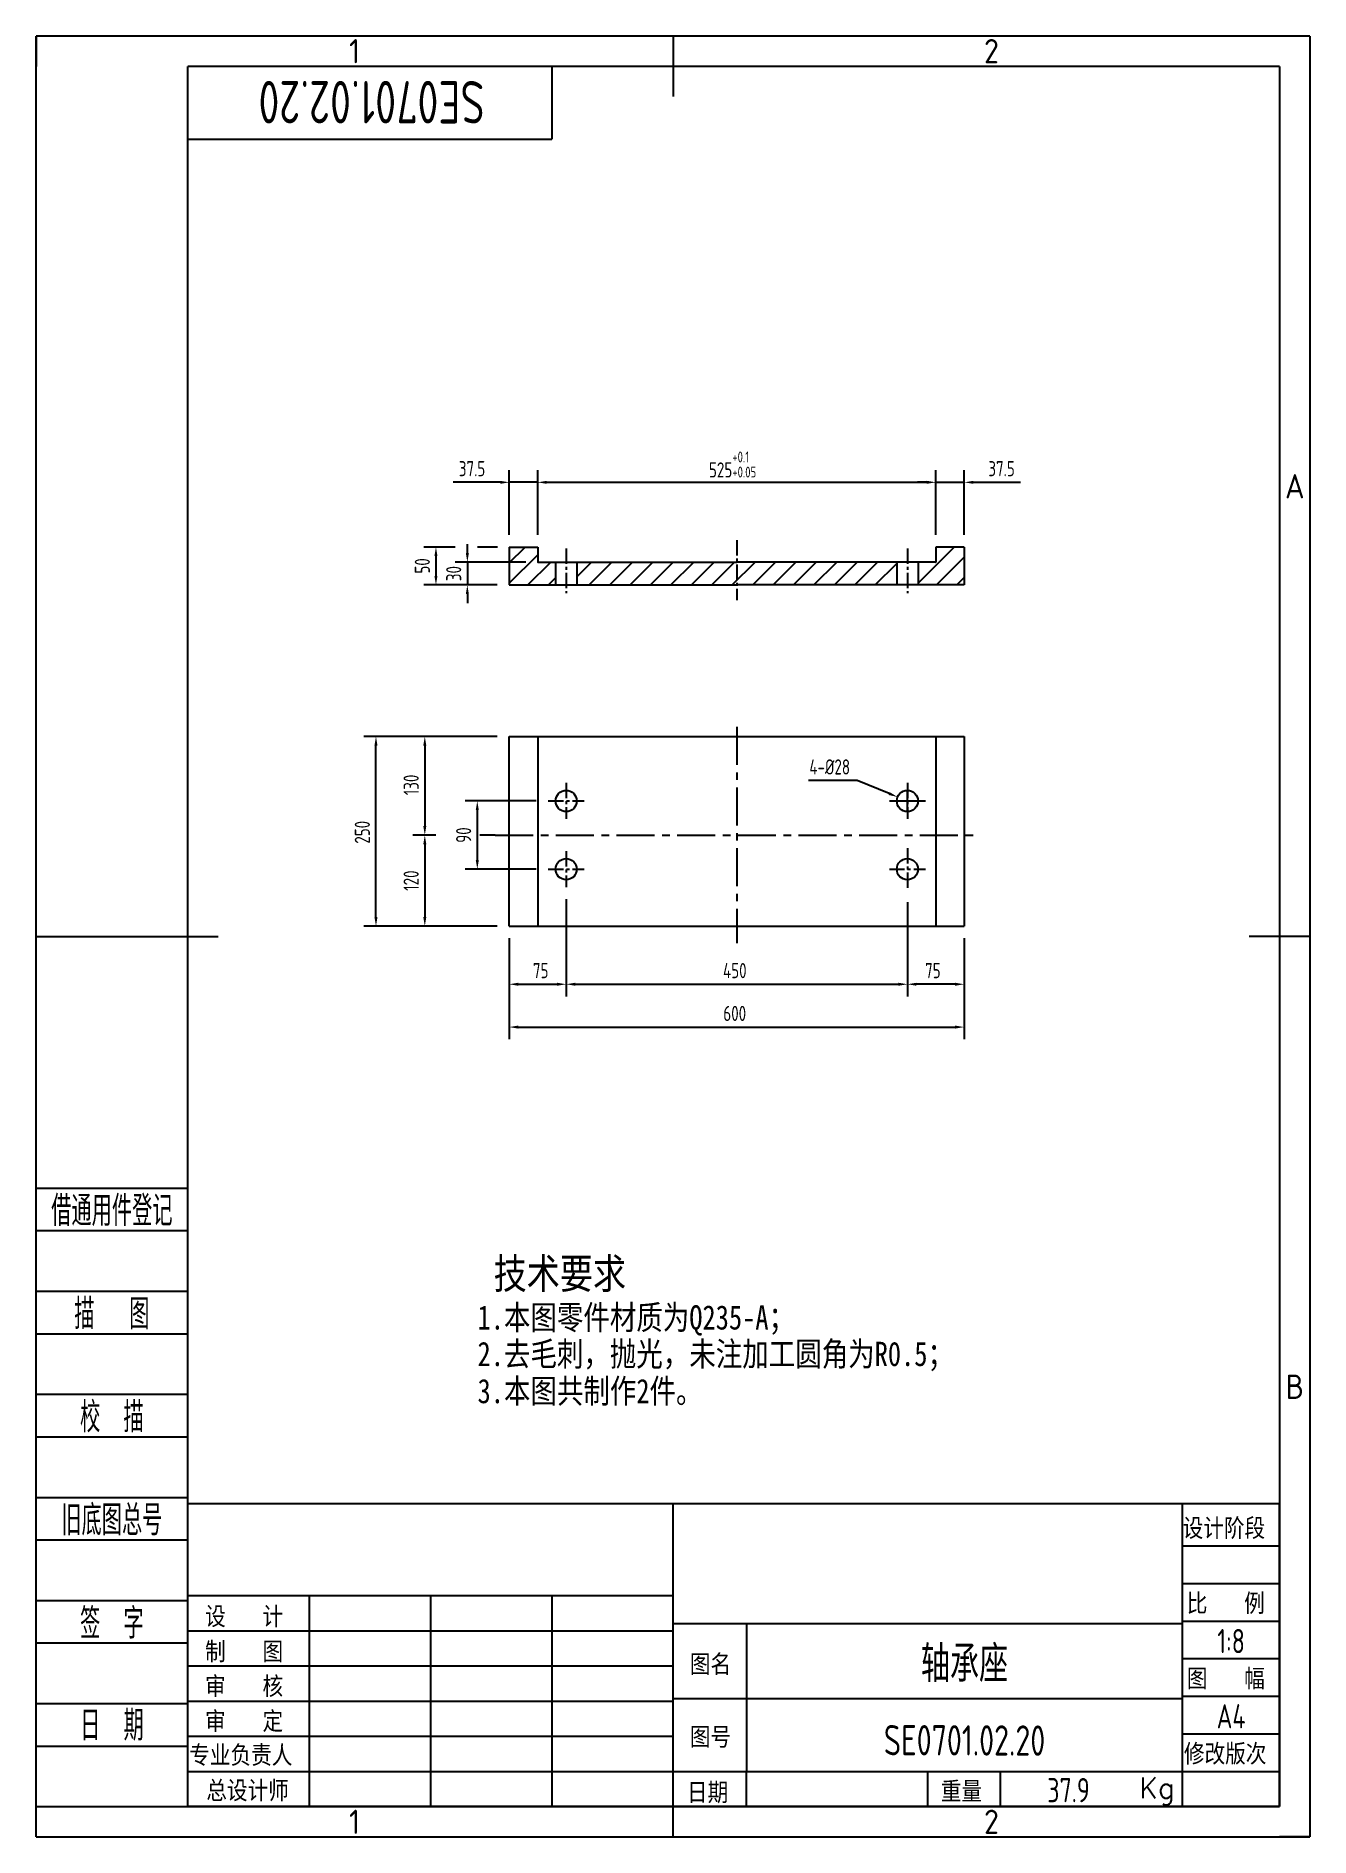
# Model space of a CAD drawing. Header units: millimetres. Extents: x -200 to 1480, y -40 to 2336.
import ezdxf
from ezdxf.enums import TextEntityAlignment as Align

# ---------------------------------------------------------------- set-up
doc = ezdxf.new("R2010")
doc.units = ezdxf.units.MM
doc.header["$LTSCALE"] = 80
doc.linetypes.add('CENTER', pattern=[2, 1.25, -0.25, 0.25, -0.25])
doc.layers.get('0').update_dxf_attribs({"color": 2})
for name, color, linetype in [('1轮廓实线层', 2, 'Continuous'), ('2细线层', 3, 'Continuous'), ('3中心线层', 1, 'CENTER'), ('5剖面线层', 243, 'Continuous'), ('6文字层', 3, 'Continuous'), ('7标注层', 4, 'Continuous'), ('图框层', 7, 'Continuous')]:
    doc.layers.add(name, color=color, linetype=linetype)
doc.styles.add('H', font='txt.shx', dxfattribs={"width": 0.8, "bigfont": 'hzfs.shx'})
doc.styles.add('PC_TEXTSTYLE', font='isocp.shx', dxfattribs={"width": 0.8, "bigfont": 'hzfs.shx'})
doc.styles.add('SYSTEM1', font='SIMKAI.TTF', dxfattribs={"width": 0.75})
doc.dimstyles.new('TH_GBDIM', dxfattribs={"dimscale": 8, "dimtxt": 2.5, "dimasz": 1.5, "dimexe": 2, "dimexo": 2, "dimgap": 1, "dimtad": 1, "dimdec": 1, "dimzin": 12, "dimdsep": 46, "dimtxsty": 'PC_TEXTSTYLE', "dimcen": 1.5, "dimclrd": 4, "dimclre": 4, "dimclrt": 3, "dimadec": 0, "dimazin": 0, "dimtfac": 0.714286, "dimtdec": 1, "dimtmove": 0, "dimatfit": 3, "dimfxl": 0, "dimtzin": 0, "dimlwd": -1, "dimlwe": -1, "dimarcsym": 0})

# ---------------------------------------------------------------- blocks, each defined once
blk = doc.blocks.new('*D5')
at = {"layer": '7标注层', "color": 4}
for p, q in [((499.1, 1197.1), (499.1, 1069)), ((949.1, 1193.2), (949.1, 1069)), ((511.1, 1085), (937.1, 1085))]:
    blk.add_line(p, q, dxfattribs=at)
for points in [[(511.1, 1087), (511.1, 1083), (499.1, 1085)], [(937.1, 1087), (937.1, 1083), (949.1, 1085)]]:
    blk.add_solid(points, dxfattribs=at)
at = {"layer": 'Defpoints', "color": 0}
for p in [(499.1, 1213.1), (949.1, 1209.2), (949.1, 1085)]:
    blk.add_point(p, dxfattribs=at)
at = {"layer": '7标注层', "color": 3, "insert": (721.5, 1103), "char_height": 20, "attachment_point": 5, "style": 'PC_TEXTSTYLE'}
blk.add_mtext('450', dxfattribs=at)
blk = doc.blocks.new('*D6')
at = {"layer": '7标注层', "color": 4}
for p, q in [((424.1, 1145.8), (424.1, 1012.5)), ((1024.1, 1145.8), (1024.1, 1012.5)), ((436.1, 1028.5), (1012.1, 1028.5))]:
    blk.add_line(p, q, dxfattribs=at)
for points in [[(436.1, 1030.5), (436.1, 1026.5), (424.1, 1028.5)], [(1012.1, 1030.5), (1012.1, 1026.5), (1024.1, 1028.5)]]:
    blk.add_solid(points, dxfattribs=at)
at = {"layer": 'Defpoints', "color": 0}
for p in [(424.1, 1161.8), (1024.1, 1161.8), (1024.1, 1028.5)]:
    blk.add_point(p, dxfattribs=at)
at = {"layer": '7标注层', "color": 3, "insert": (721.4, 1046.5), "char_height": 20, "attachment_point": 5, "style": 'PC_TEXTSTYLE'}
blk.add_mtext('600', dxfattribs=at)
blk = doc.blocks.new('*D7')
at = {"layer": '7标注层', "color": 4}
for p, q in [((499.1, 1197.1), (499.1, 1069)), ((424.1, 1145.8), (424.1, 1069)), ((436.1, 1085), (487.1, 1085))]:
    blk.add_line(p, q, dxfattribs=at)
for points in [[(436.1, 1087), (436.1, 1083), (424.1, 1085)], [(487.1, 1087), (487.1, 1083), (499.1, 1085)]]:
    blk.add_solid(points, dxfattribs=at)
at = {"layer": 'Defpoints', "color": 0}
for p in [(499.1, 1213.1), (424.1, 1161.8), (499.1, 1085)]:
    blk.add_point(p, dxfattribs=at)
at = {"layer": '7标注层', "color": 3, "insert": (465.5, 1103), "char_height": 20, "attachment_point": 5, "style": 'PC_TEXTSTYLE'}
blk.add_mtext('75', dxfattribs=at)
blk = doc.blocks.new('*D8')
at = {"layer": '7标注层', "color": 4}
for p, q in [((949.1, 1193.2), (949.1, 1069)), ((1024.1, 1145.8), (1024.1, 1069)), ((1012.1, 1085), (961.1, 1085))]:
    blk.add_line(p, q, dxfattribs=at)
for points in [[(961.1, 1087), (961.1, 1083), (949.1, 1085)], [(1012.1, 1087), (1012.1, 1083), (1024.1, 1085)]]:
    blk.add_solid(points, dxfattribs=at)
at = {"layer": 'Defpoints', "color": 0}
for p in [(949.1, 1209.2), (1024.1, 1161.8), (949.1, 1085)]:
    blk.add_point(p, dxfattribs=at)
at = {"layer": '7标注层', "color": 3, "insert": (982.7, 1103), "char_height": 20, "attachment_point": 5, "style": 'PC_TEXTSTYLE'}
blk.add_mtext('75', dxfattribs=at)
blk = doc.blocks.new('*D9')
at = {"layer": '7标注层', "color": 4}
for p, q in [((408.1, 1411.8), (296.7, 1411.8)), ((312.7, 1399.8), (312.7, 1293.8)), ((327.2, 1281.8), (296.7, 1281.8))]:
    blk.add_line(p, q, dxfattribs=at)
for points in [[(310.7, 1399.8), (314.7, 1399.8), (312.7, 1411.8)], [(310.7, 1293.8), (314.7, 1293.8), (312.7, 1281.8)]]:
    blk.add_solid(points, dxfattribs=at)
at = {"layer": 'Defpoints', "color": 0}
for p in [(424.1, 1411.8), (312.7, 1281.8), (343.2, 1281.8)]:
    blk.add_point(p, dxfattribs=at)
at = {"layer": '7标注层', "color": 3, "insert": (294.7, 1348), "char_height": 20, "attachment_point": 5, "rotation": 90, "style": 'PC_TEXTSTYLE'}
blk.add_mtext('130', dxfattribs=at)
blk = doc.blocks.new('*D10')
at = {"layer": '7标注层', "color": 4}
for p, q in [((327.2, 1281.8), (296.7, 1281.8)), ((312.7, 1269.8), (312.7, 1173.8)), ((408.1, 1161.8), (296.7, 1161.8))]:
    blk.add_line(p, q, dxfattribs=at)
for points in [[(310.7, 1269.8), (314.7, 1269.8), (312.7, 1281.8)], [(310.7, 1173.8), (314.7, 1173.8), (312.7, 1161.8)]]:
    blk.add_solid(points, dxfattribs=at)
at = {"layer": 'Defpoints', "color": 0}
for p in [(343.2, 1281.8), (312.7, 1161.8), (424.1, 1161.8)]:
    blk.add_point(p, dxfattribs=at)
at = {"layer": '7标注层', "color": 3, "insert": (294.7, 1221.7), "char_height": 20, "attachment_point": 5, "rotation": 90, "style": 'PC_TEXTSTYLE'}
blk.add_mtext('120', dxfattribs=at)
blk = doc.blocks.new('*D11')
at = {"layer": '7标注层', "color": 4}
for p, q in [((408.1, 1411.8), (232.3, 1411.8)), ((248.3, 1173.8), (248.3, 1399.8)), ((408.1, 1161.8), (232.3, 1161.8))]:
    blk.add_line(p, q, dxfattribs=at)
for points in [[(246.3, 1399.8), (250.3, 1399.8), (248.3, 1411.8)], [(246.3, 1173.8), (250.3, 1173.8), (248.3, 1161.8)]]:
    blk.add_solid(points, dxfattribs=at)
at = {"layer": 'Defpoints', "color": 0}
for p in [(248.3, 1411.8), (424.1, 1411.8), (424.1, 1161.8)]:
    blk.add_point(p, dxfattribs=at)
at = {"layer": '7标注层', "color": 3, "insert": (230.3, 1285.5), "char_height": 20, "attachment_point": 5, "rotation": 90, "style": 'PC_TEXTSTYLE'}
blk.add_mtext('250', dxfattribs=at)
blk = doc.blocks.new('*D12')
at = {"layer": '7标注层', "color": 4}
for p, q in [((882.7, 1353.7), (818.7, 1353.7)), ((925, 1336.6), (882.7, 1353.7)), ((949.1, 1314.8), (949.1, 1338.8)), ((937.1, 1326.8), (961.1, 1326.8))]:
    blk.add_line(p, q, dxfattribs=at)
blk.add_solid([(925.8, 1338.4), (924.3, 1334.7), (936.1, 1332.1)], dxfattribs=at)
at = {"layer": 'Defpoints', "color": 0}
for p in [(936.1, 1332.1), (962.1, 1321.5)]:
    blk.add_point(p, dxfattribs=at)
at = {"layer": '7标注层', "color": 3, "insert": (846.7, 1371.7), "char_height": 20, "attachment_point": 5, "style": 'PC_TEXTSTYLE'}
blk.add_mtext('4-%%c28{}{}', dxfattribs=at)
blk = doc.blocks.new('*D13')
at = {"layer": '7标注层', "color": 4}
for p, q in [((461.6, 1677.8), (461.6, 1763.2)), ((986.6, 1677.8), (986.6, 1763.2)), ((473.6, 1747.2), (974.6, 1747.2))]:
    blk.add_line(p, q, dxfattribs=at)
for points in [[(473.6, 1749.2), (473.6, 1745.2), (461.6, 1747.2)], [(974.6, 1749.2), (974.6, 1745.2), (986.6, 1747.2)]]:
    blk.add_solid(points, dxfattribs=at)
at = {"layer": 'Defpoints', "color": 0}
for p in [(986.6, 1747.2), (461.6, 1661.8), (986.6, 1661.8)]:
    blk.add_point(p, dxfattribs=at)
at = {"layer": '7标注层', "color": 3, "insert": (718.6, 1770.7), "char_height": 20, "attachment_point": 5, "style": 'PC_TEXTSTYLE'}
blk.add_mtext('525{}{\\H0.7143x;\\S+0.1^ +0.05;}', dxfattribs=at)
blk = doc.blocks.new('*D14')
at = {"layer": '7标注层', "color": 4}
for p, q in [((424.1, 1677.8), (424.1, 1763.2)), ((461.6, 1677.8), (461.6, 1763.2)), ((412.1, 1747.2), (349.9, 1747.2)), ((461.6, 1747.2), (424.1, 1747.2)), ((473.6, 1747.2), (485.6, 1747.2))]:
    blk.add_line(p, q, dxfattribs=at)
for points in [[(412.1, 1749.2), (412.1, 1745.2), (424.1, 1747.2)], [(473.6, 1749.2), (473.6, 1745.2), (461.6, 1747.2)]]:
    blk.add_solid(points, dxfattribs=at)
at = {"layer": 'Defpoints', "color": 0}
for p in [(424.1, 1747.2), (424.1, 1661.8), (461.6, 1661.8)]:
    blk.add_point(p, dxfattribs=at)
at = {"layer": '7标注层', "color": 3, "insert": (375, 1765.2), "char_height": 20, "attachment_point": 5, "style": 'PC_TEXTSTYLE'}
blk.add_mtext('37.5', dxfattribs=at)
blk = doc.blocks.new('*D15')
at = {"layer": '7标注层', "color": 4}
for p, q in [((986.6, 1677.8), (986.6, 1763.2)), ((1024.1, 1677.8), (1024.1, 1763.2)), ((974.6, 1747.2), (962.6, 1747.2)), ((986.6, 1747.2), (1024.1, 1747.2)), ((1036.1, 1747.2), (1098.4, 1747.2))]:
    blk.add_line(p, q, dxfattribs=at)
for points in [[(974.6, 1749.2), (974.6, 1745.2), (986.6, 1747.2)], [(1036.1, 1749.2), (1036.1, 1745.2), (1024.1, 1747.2)]]:
    blk.add_solid(points, dxfattribs=at)
at = {"layer": 'Defpoints', "color": 0}
for p in [(1024.1, 1747.2), (986.6, 1661.8), (1024.1, 1661.8)]:
    blk.add_point(p, dxfattribs=at)
at = {"layer": '7标注层', "color": 3, "insert": (1073.3, 1765.2), "char_height": 20, "attachment_point": 5, "style": 'PC_TEXTSTYLE'}
blk.add_mtext('37.5', dxfattribs=at)
blk = doc.blocks.new('*D16')
at = {"layer": '7标注层', "color": 4}
for p, q in [((352.8, 1661.8), (311.4, 1661.8)), ((327.4, 1649.8), (327.4, 1623.8)), ((408.1, 1611.8), (311.4, 1611.8))]:
    blk.add_line(p, q, dxfattribs=at)
for points in [[(325.4, 1649.8), (329.4, 1649.8), (327.4, 1661.8)], [(325.4, 1623.8), (329.4, 1623.8), (327.4, 1611.8)]]:
    blk.add_solid(points, dxfattribs=at)
at = {"layer": 'Defpoints', "color": 0}
for p in [(368.8, 1661.8), (327.4, 1611.8), (424.1, 1611.8)]:
    blk.add_point(p, dxfattribs=at)
at = {"layer": '7标注层', "color": 3, "insert": (309.4, 1636.9), "char_height": 20, "attachment_point": 5, "rotation": 90, "style": 'PC_TEXTSTYLE'}
blk.add_mtext('50', dxfattribs=at)
blk = doc.blocks.new('*D17')
at = {"layer": '7标注层', "color": 4}
for p, q in [((459.4, 1326.8), (365.9, 1326.8)), ((381.9, 1314.8), (381.9, 1248.8)), ((459.4, 1236.8), (365.9, 1236.8))]:
    blk.add_line(p, q, dxfattribs=at)
for points in [[(379.9, 1314.8), (383.9, 1314.8), (381.9, 1326.8)], [(379.9, 1248.8), (383.9, 1248.8), (381.9, 1236.8)]]:
    blk.add_solid(points, dxfattribs=at)
at = {"layer": 'Defpoints', "color": 0}
for p in [(475.4, 1326.8), (381.9, 1236.8), (475.4, 1236.8)]:
    blk.add_point(p, dxfattribs=at)
at = {"layer": '7标注层', "color": 3, "insert": (363.9, 1281.8), "char_height": 20, "attachment_point": 5, "rotation": 90, "style": 'PC_TEXTSTYLE'}
blk.add_mtext('90', dxfattribs=at)
blk = doc.blocks.new('*D21')
at = {"layer": '7标注层', "color": 4}
for p, q in [((368.8, 1653.8), (368.8, 1665.8)), ((446.1, 1641.8), (352.8, 1641.8)), ((368.8, 1641.8), (368.8, 1611.8)), ((408.1, 1611.8), (352.8, 1611.8)), ((368.8, 1599.8), (368.8, 1587.8))]:
    blk.add_line(p, q, dxfattribs=at)
for points in [[(366.8, 1653.8), (370.8, 1653.8), (368.8, 1641.8)], [(366.8, 1599.8), (370.8, 1599.8), (368.8, 1611.8)]]:
    blk.add_solid(points, dxfattribs=at)
at = {"layer": 'Defpoints', "color": 0}
for p in [(462.1, 1641.8), (368.8, 1611.8), (424.1, 1611.8)]:
    blk.add_point(p, dxfattribs=at)
at = {"layer": '7标注层', "color": 3, "insert": (350.8, 1626.8), "char_height": 20, "attachment_point": 5, "rotation": 90, "style": 'PC_TEXTSTYLE'}
blk.add_mtext('30', dxfattribs=at)
blk = doc.blocks.new('PC_TITLE_BLOCK')
at = {"layer": '1轮廓实线层'}
for p, q in [((-180, 50), (0, 50)), ((-180, 0), (-180, 50)), ((-180, 50), (0, 50)), ((-16, 0), (-16, 50)), ((0, 0), (0, 50)), ((-180, 0), (0, 0)), ((0, 0), (-180, 0))]:
    blk.add_line(p, q, dxfattribs=at)
at = {"layer": '1轮廓实线层', "linetype": 'Continuous'}
for p, q in [((-180, 50), (0, 50)), ((-100, 0), (-100, 50))]:
    blk.add_line(p, q, dxfattribs=at)
at = {"layer": '2细线层'}
for p, q in [((-15.99, 43.01), (0, 43.01)), ((-15.99, 36.81), (0, 36.81)), ((-180, 34.81), (-100, 34.81)), ((-160, 34.81), (-160, 0.01)), ((-140, 34.81), (-140, 0.01)), ((-120, 34.81), (-120, 0.01)), ((-100, 30.21), (-15.99, 30.21)), ((-87.9, 30.21), (-87.9, 5.82)), ((-15.99, 30.61), (0, 30.61)), ((-180, 29.01), (-100, 29.01)), ((-15.99, 24.41), (0, 24.41)), ((-180, 23.21), (-100, 23.21)), ((-15.99, 18.21), (0, 18.21)), ((-180, 17.41), (-100, 17.41)), ((-100, 17.81), (-15.99, 17.81)), ((-15.99, 12.01), (0, 12.01)), ((-180, 11.61), (-100, 11.61)), ((-180, 5.81), (-100, 5.81)), ((-100, 5.81), (-15.99, 5.81)), ((-87.9, 0), (-87.9, 5.81)), ((-58, 0), (-58, 5.81)), ((-46, 0), (-46, 5.81)), ((-15.99, 5.81), (0, 5.81))]:
    blk.add_line(p, q, dxfattribs=at)
at = {"layer": '6文字层', "style": 'H'}
for s, p in [('设计阶段', (-15.99, 44.15)), ('设  计', (-177.13, 29.59)), ('比  例', (-15.3, 31.75)), ('制  图', (-177.13, 23.79)), ('图名', (-97.22, 21.72)), ('审  核', (-177.13, 18.08)), ('图  幅', (-15.3, 19.35)), ('审  定', (-177.13, 12.31)), ('图号', (-97.22, 9.72)), ('专业负责人', (-179.74, 6.72)), ('修改版次', (-15.78, 6.95)), ('总设计师', (-176.93, 0.88)), ('日期', (-97.7, 0.57)), ('重量', (-55.85, 0.75)), ('Kg', (-23.14, 1.4))]:
    blk.add_text(s, height=3.4, dxfattribs=at).set_placement(p)
at = {"layer": '6文字层', "style": 'PC_TEXTSTYLE'}
for tag, height, width, p, p2 in [('设计阶段', 4, 0.91268, (-15.99, 37.62), (0, 37.62)), ('比例', 4, 1.868821, (-15.99, 25.3), (0, 25.3)), ('图名', 6, 5.338154, (-85.9, 20.53), (-17.99, 20.53)), ('图幅', 4, 1.844862, (-15.99, 12.91), (0, 12.91)), ('修改版次', 4, 0.903133, (-15.99, 0.84), (0, 0.84))]:
    blk.add_attdef(tag, text='', height=height, dxfattribs=dict(at, width=width)).set_placement(p, p2, align=Align.FIT)
for tag, height, rotation, width, p, p2 in [('图样代号', 5, 359.8289, 3.087805, (-85.9, 8.53), (-18, 8.33)), ('日期', 4, 1.0226, 2.414341, (-84.09, 0.4), (-63.08, 0.78)), ('重量', 4, 360, 2.392405, (-45.31, 0.72), (-24.31, 0.72))]:
    blk.add_attdef(tag, text='', height=height, rotation=rotation, dxfattribs=dict(at, width=width)).set_placement(p, p2, align=Align.FIT)
blk = doc.blocks.new('PC_FJL_BLOCK')
at = {"layer": '2细线层'}
for p, q in [((-25, 102), (0, 102)), ((-25, 95), (0, 95)), ((-25, 85), (0, 85)), ((-25, 78), (0, 78)), ((-25, 68), (0, 68)), ((-25, 61), (0, 61)), ((-25, 51), (0, 51)), ((-25, 44), (0, 44)), ((-25, 34), (0, 34)), ((-25, 27), (0, 27)), ((-25, 17), (0, 17)), ((-25, 10), (0, 10)), ((-25, 0), (0, 0))]:
    blk.add_line(p, q, dxfattribs=at)
at = {"layer": '6文字层', "color": 3, "style": 'PC_TEXTSTYLE'}
for s, width, p in [('借通用件登记', 0.667, (-12.5, 98.5)), ('描   图', 0.6667, (-12.5, 81.5)), ('校  描', 0.667, (-12.5, 64.5)), ('旧底图总号', 0.667, (-12.5, 47.5)), ('签  字', 0.667, (-12.5, 30.5)), ('日  期', 0.667, (-12.49, 13.6))]:
    blk.add_text(s, height=5, dxfattribs=dict(at, width=width)).set_placement(p, align=Align.MIDDLE)
at = {"layer": '6文字层', "style": 'PC_TEXTSTYLE'}
for tag, width, p, p2 in [('借通用件登记', 0.671328, (-23.44, 86.36), (-1.25, 86.36)), ('描图', 2.120922, (-23.44, 69.36), (-1.25, 69.36)), ('校图', 2.149976, (-23.75, 52.06), (-1.25, 52.06)), ('旧底图总号', 0.761452, (-22.84, 35.67), (-1.86, 35.67)), ('签字', 2.026939, (-23.14, 18.37), (-1.56, 18.37)), ('日期', 1.89999, (-22.84, 1.37), (-2.17, 1.37))]:
    blk.add_attdef(tag, text='', height=5, dxfattribs=dict(at, width=width)).set_placement(p, p2, align=Align.FIT)
blk = doc.blocks.new('PC_TYDH_BLOCK')
at = {"layer": '2细线层', "linetype": 'Continuous'}
for p in [(60, 0), (0, -12)]:
    blk.add_line(p, (60, -12), dxfattribs=at)
at = {"layer": '6文字层', "style": 'PC_TEXTSTYLE', "width": 1.815486}
blk.add_attdef('图样代号', text='', height=7, rotation=180, dxfattribs=at).set_placement((58.24, -2.4), (2.35, -2.4), align=Align.FIT)

msp = doc.modelspace()

# ---------------------------------------------------------------- hatches: boundary and pattern name
at = {"layer": '5剖面线层'}
h = msp.add_hatch(dxfattribs=at)
h.set_pattern_fill('ANSI31', color=256, scale=6, style=0)
h.set_pattern_definition([(45, (175.813, 827.018), (-13.47038, 13.47038), [])])
h.paths.add_polyline_path([(461.62, 1661.81), (424.12, 1661.81), (424.12, 1611.81), (485.12, 1611.81), (485.12, 1641.81), (461.62, 1641.81)])
h.paths.add_polyline_path([(724.12, 1611.81), (724.12, 1641.81), (513.12, 1641.81), (513.12, 1611.81)])
h.paths.add_polyline_path([(935.12, 1611.81), (935.12, 1641.81), (724.12, 1641.81), (724.12, 1611.81)])
h.paths.add_polyline_path([(1024.12, 1661.81), (986.62, 1661.81), (986.62, 1641.81), (963.12, 1641.81), (963.12, 1611.81), (1024.12, 1611.81)])

# ---------------------------------------------------------------- linework, layer by layer
for p, q in [((424.12, 1661.81), (424.12, 1611.81)), ((424.12, 1661.81), (461.62, 1661.81)), ((461.62, 1661.81), (461.62, 1642.31)), ((462.12, 1641.81), (724.12, 1641.81)), ((485.12, 1641.81), (485.12, 1611.81)), ((513.12, 1641.81), (513.12, 1611.81)), ((986.12, 1641.81), (724.12, 1641.81)), ((935.12, 1641.81), (935.12, 1611.81)), ((963.12, 1641.81), (963.12, 1611.81)), ((1024.12, 1661.81), (986.62, 1661.81)), ((986.62, 1661.81), (986.62, 1642.31)), ((1024.12, 1661.81), (1024.12, 1611.81)), ((424.12, 1611.81), (724.12, 1611.81)), ((1024.12, 1611.81), (724.12, 1611.81)), ((424.12, 1411.8), (1024.12, 1411.8)), ((424.12, 1161.8), (424.12, 1411.8)), ((461.62, 1411.8), (461.62, 1161.8)), ((986.62, 1411.8), (986.62, 1161.8)), ((1024.12, 1411.8), (1024.12, 1161.8)), ((424.12, 1161.8), (1024.12, 1161.8))]:
    msp.add_line(p, q)
for centre in [(499.12, 1326.8), (949.12, 1326.8), (499.12, 1236.8), (949.12, 1236.8)]:
    msp.add_circle(centre, 14)
for centre, start, end in [((462.12, 1642.31), 180, 270), ((986.12, 1642.31), 270, 0)]:
    msp.add_arc(centre, 0.5, start, end)
at = {"layer": '1轮廓实线层'}
for p, q in [((640, 2336), (640, 2256)), ((-200, 1148), (40, 1148)), ((1480, 1148), (1400, 1148)), ((640, -40), (640, 40))]:
    msp.add_line(p, q, dxfattribs=at)
at = {"layer": '2细线层'}
for p, q in [((-200, -40), (-200, 2336)), ((1480, 2336), (-200, 2336)), ((-200, 2336), (-200, 2296)), ((640, 2336), (640, 2296)), ((1480, 2336), (1480, -40)), ((1480, 1148), (1440, 1148)), ((-200, -40), (-200, 0)), ((640, -40), (640, 0)), ((-200, -40), (1480, -40)), ((1480, -40), (1440, -40))]:
    msp.add_line(p, q, dxfattribs=at)
at = {"layer": '3中心线层', "ltscale": 0.2}
for p, q in [((724.12, 1670.71), (724.12, 1591.73)), ((499.12, 1659.75), (499.12, 1600.98)), ((949.12, 1659.75), (949.12, 1600.98)), ((499.12, 1350.53), (499.12, 1303.06)), ((949.12, 1350.53), (949.12, 1303.06)), ((475.39, 1326.8), (522.85, 1326.8)), ((925.39, 1326.8), (972.85, 1326.8)), ((499.12, 1260.53), (499.12, 1213.06)), ((949.12, 1264.41), (949.12, 1209.19)), ((475.39, 1236.8), (522.85, 1236.8)), ((925.39, 1236.8), (972.85, 1236.8))]:
    msp.add_line(p, q, dxfattribs=at)
at = {"layer": '3中心线层', "ltscale": 0.5}
for p, q in [((724.12, 1424.5), (724.12, 1139.09)), ((405.64, 1281.8), (1042.92, 1281.8))]:
    msp.add_line(p, q, dxfattribs=at)
at = {"layer": '7标注层'}
for p, q in [((408.61, 1661.81), (382.13, 1661.81)), ((405.64, 1281.8), (385.23, 1281.8))]:
    msp.add_line(p, q, dxfattribs=at)
at = {"layer": '图框层'}
for p, q in [((0, 0), (0, 2296)), ((1440, 2296), (0, 2296)), ((1440, 2296), (1440, 0)), ((0, 0), (1440, 0))]:
    msp.add_line(p, q, dxfattribs=at)

# ---------------------------------------------------------------- block references
ref = msp.add_blockref('PC_TYDH_BLOCK', (0, 2296), dxfattribs=dict(at, xscale=8, yscale=8, zscale=8))
ref.add_attrib('图样代号', 'SE0701.02.20', dxfattribs={"layer": '6文字层', "height": 56, "rotation": 180, "style": 'PC_TEXTSTYLE', "width": 0.8}).set_placement((242.34, 2276.77), align=Align.CENTER)
at = {"layer": '图框层', "xscale": 8, "yscale": 8, "zscale": 8}
msp.add_blockref('PC_FJL_BLOCK', (0, 0), dxfattribs=at)
at = {"layer": '图框层'}
ref = msp.add_blockref('PC_TITLE_BLOCK', (1440, 0), dxfattribs=dict(at, xscale=8, yscale=8, zscale=8))
ref.add_attrib('图样代号', 'SE0701.02.20', dxfattribs={"layer": '6文字层', "height": 40, "rotation": 359.8289, "style": 'PC_TEXTSTYLE', "width": 0.8}).set_placement((1024.4, 67.47), align=Align.CENTER)
ref.add_attrib('比例', '1:8', dxfattribs={"layer": '6文字层', "height": 32, "style": 'PC_TEXTSTYLE', "width": 0.8}).set_placement((1376.04, 202.43), align=Align.CENTER)
ref.add_attrib('图幅', 'A4', dxfattribs={"layer": '6文字层', "height": 32, "style": 'PC_TEXTSTYLE', "width": 0.8}).set_placement((1376.04, 103.29), align=Align.CENTER)
ref.add_attrib('图名', '轴承座', dxfattribs={"layer": '6文字层', "height": 48, "style": 'PC_TEXTSTYLE', "width": 0.8}).set_placement((1024.44, 164.27), align=Align.CENTER)
ref.add_attrib('重量', '37.9', dxfattribs={"layer": '6文字层', "height": 32, "rotation": 360, "style": 'PC_TEXTSTYLE', "width": 0.8}).set_placement((1161.54, 5.79), align=Align.CENTER)

# ---------------------------------------------------------------- texts
at = {"layer": '6文字层', "style": 'PC_TEXTSTYLE'}
for s, p in [('1', (220, 2316)), ('2', (1060, 2316)), ('A', (1460, 1742)), ('B', (1460, 554)), ('1', (220, -20)), ('2', (1060, -20))]:
    msp.add_text(s, height=32, dxfattribs=at).set_placement(p, align=Align.MIDDLE)
at = {"layer": '6文字层', "style": 'SYSTEM1', "width": 0.8}
msp.add_text('技术要求', height=40, dxfattribs=at).set_placement((490.77, 671.32), align=Align.BOTTOM_CENTER)
for s, p in [('1.本图零件材质为Q235-A；', (382.24, 619.86)), ('2.去毛刺，抛光，未注加工圆角为R0.5；', (382.24, 571.7)), ('3.本图共制作2件。', (382.24, 522.72))]:
    msp.add_text(s, height=32, dxfattribs=at).set_placement(p, align=Align.BOTTOM_LEFT)

# ---------------------------------------------------------------- dimensions: what is measured, and where the dimension line sits
at = {"layer": '7标注层'}
dim = msp.add_linear_dim(base=(986.62, 1747.15), p1=(461.62, 1661.81), p2=(986.62, 1661.81), text='<>{}{\\H0.7143x;\\S+0.1^ +0.05;}', dimstyle='TH_GBDIM', override={"dimgap": 1, "dimtad": 1, "dimdec": 1, "dimlfac": 1, "dimse1": 0, "dimse2": 0, "dimsd1": 0, "dimsd2": 0}, dxfattribs=at)
dim.commit()
dim.dimension.update_dxf_attribs({"geometry": '*D13', "text_midpoint": (718.57, 1747.15), "dimtype": 160})
for base, p1, p2, picture, middle in [((424.12, 1747.15), (461.62, 1661.81), (424.12, 1661.81), '*D14', (374.99, 1747.15)), ((1024.12, 1747.15), (986.62, 1661.81), (1024.12, 1661.81), '*D15', (1073.25, 1747.15)), ((499.12, 1085.05), (424.12, 1161.8), (499.12, 1213.06), '*D7', (465.55, 1085.05)), ((949.12, 1085.05), (499.12, 1213.06), (949.12, 1209.19), '*D5', (721.51, 1085.05)), ((1024.12, 1028.55), (424.12, 1161.8), (1024.12, 1161.8), '*D6', (721.39, 1028.55))]:
    dim = msp.add_linear_dim(base=base, p1=p1, p2=p2, dimstyle='TH_GBDIM', override={"dimgap": 1, "dimtad": 1, "dimdec": 1, "dimlfac": 1, "dimse1": 0, "dimse2": 0, "dimsd1": 0, "dimsd2": 0}, dxfattribs=at)
    dim.commit()
    dim.dimension.update_dxf_attribs({"geometry": picture, "text_midpoint": middle, "dimtype": 160})
for base, p1, p2, angle, picture, middle in [((368.82, 1611.81), (462.12, 1641.81), (424.12, 1611.81), 90, '*D21', (368.82, 1626.81)), ((327.36, 1611.81), (368.82, 1661.81), (424.12, 1611.81), 90, '*D16', (327.36, 1636.92)), ((248.33, 1411.8), (424.12, 1161.8), (424.12, 1411.8), 90, '*D11', (248.33, 1285.52)), ((312.75, 1281.8), (424.12, 1411.8), (343.19, 1281.8), 90, '*D9', (312.75, 1348.01)), ((381.91, 1236.8), (475.39, 1326.8), (475.39, 1236.8), 90, '*D17', (381.91, 1281.8)), ((312.75, 1161.8), (343.19, 1281.8), (424.12, 1161.8), 90, '*D10', (312.75, 1221.65)), ((949.12, 1085.05), (1024.12, 1161.8), (949.12, 1209.19), 180, '*D8', (982.69, 1085.05))]:
    dim = msp.add_linear_dim(base=base, p1=p1, p2=p2, angle=angle, dimstyle='TH_GBDIM', override={"dimgap": 1, "dimtad": 1, "dimdec": 1, "dimlfac": 1, "dimse1": 0, "dimse2": 0, "dimsd1": 0, "dimsd2": 0}, dxfattribs=at)
    dim.commit()
    dim.dimension.update_dxf_attribs({"geometry": picture, "text_midpoint": middle, "dimtype": 160})
dim = msp.add_diameter_dim_2p(p1=(962.09, 1321.54), p2=(936.14, 1332.06), text='4-%%c28{}{}', dimstyle='TH_GBDIM', override={"dimgap": 1, "dimtad": 1, "dimjust": 0, "dimtih": 1, "dimtoh": 1, "dimdec": 1, "dimlfac": 1, "dimse1": 0, "dimse2": 0, "dimsd1": 0, "dimsd2": 0, "dimtix": 0, "dimtofl": 0, "dimatfit": 0}, dxfattribs=at)
dim.commit()
dim.dimension.update_dxf_attribs({"geometry": '*D12', "text_midpoint": (846.67, 1353.72), "dimtype": 163})

doc.saveas('drawing.dxf')
